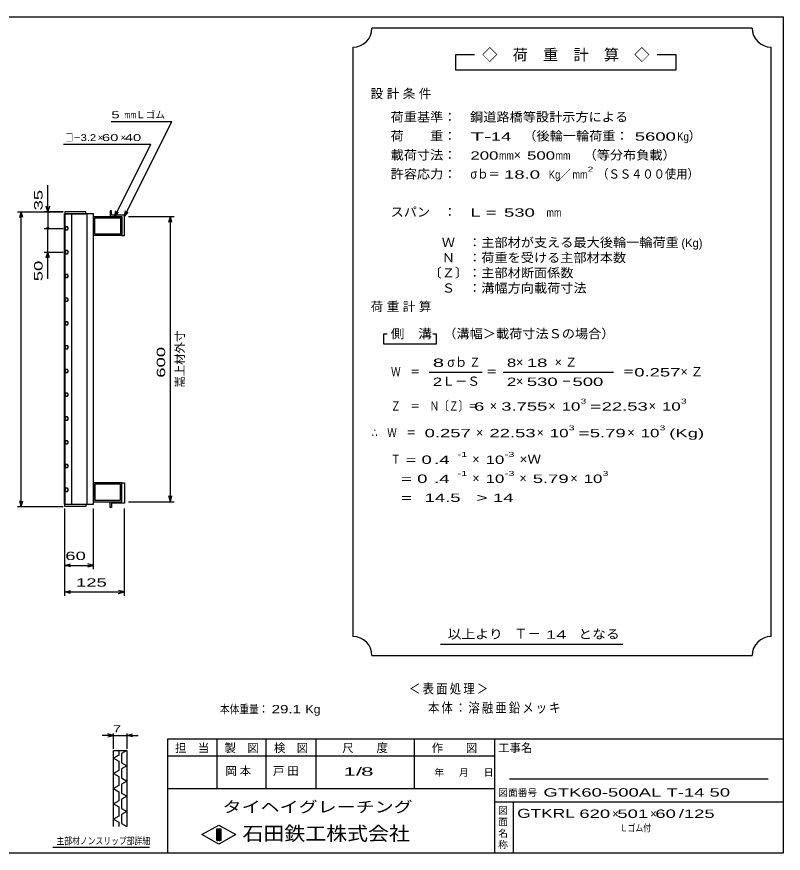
# Model space of a CAD drawing. Units: millimetres, scale not verified. Extents: x -1456 to 1385, y -1026 to 843.
# Drawn here: x -228 to 1385, y -917 to 843 of the extents above; entities that cross this region are included whole.
import ezdxf
from ezdxf.enums import TextEntityAlignment as Align

# ---------------------------------------------------------------- set-up
doc = ezdxf.new("R2010")
doc.units = ezdxf.units.MM
doc.header["$LTSCALE"] = 8
for name, color, linetype, lineweight in [('0_2', 150, 'Continuous', 25), ('16', 3, 'Continuous', 25), ('22', 4, 'Continuous', 25), ('24', 2, 'Continuous', 25), ('32', 4, 'Continuous', 25)]:
    doc.layers.add(name, color=color, linetype=linetype, lineweight=lineweight)
doc.styles.add('ベクトル', font='')
doc.styles.get('ベクトル').set_extended_font_data('ベクトル')

msp = doc.modelspace()

# ---------------------------------------------------------------- linework, layer by layer
at = {"layer": '0_2'}
for p, q in [((-1383.2, 842.8), (1384.8, 842.8)), ((1384.8, 842.8), (1384.8, -917.2)), ((1384.8, -677.2), (88.8, -677.2)), ((88.8, -677.2), (88.8, -917.2)), ((192.8, -677.2), (192.8, -781.2)), ((296.8, -781.2), (296.8, -677.2)), ((400.8, -677.2), (400.8, -781.2)), ((608.8, -781.2), (608.8, -677.2)), ((776.8, -677.2), (776.8, -917.2)), ((776.8, -713.2), (88.8, -713.2)), ((1352.8, -761.2), (808.8, -761.2)), ((88.8, -781.2), (776.8, -781.2)), ((776.8, -809.2), (1384.8, -809.2)), ((816.8, -917.2), (816.8, -809.2)), ((160.8, -878), (196.8, -858)), ((196.8, -858), (232.8, -878)), ((196.8, -898), (160.8, -878)), ((192.8, -866), (200.8, -866)), ((192.8, -890), (192.8, -866)), ((192.8, -866), (194.4, -866)), ((194.4, -866), (194.4, -890)), ((196, -890), (196, -866)), ((196, -866), (197.6, -866)), ((232.8, -878), (196.8, -898)), ((197.6, -866), (197.6, -890)), ((199.2, -890), (199.2, -866)), ((199.2, -866), (200.8, -866)), ((200.8, -866), (200.8, -890)), ((200.8, -866), (200.8, -890)), ((200.8, -890), (192.8, -890)), ((194.4, -890), (196, -890)), ((197.6, -890), (199.2, -890)), ((1384.8, -917.2), (-1383.2, -917.2))]:
    msp.add_line(p, q, dxfattribs=at)
at = {"layer": '16'}
for p, q in [((-127.7, -183), (-127.7, 428)), ((-127.7, 428), (-127, 428)), ((-83, 432.5), (-127, 432.5)), ((-127, 432.5), (-127, 428)), ((-127, 428), (-83, 428)), ((-127, 428), (-127, -183)), ((-67, 428), (-127, 428)), ((-113.5, 428), (-113.5, -183)), ((-83, 428), (-83, 432.5)), ((-80.5, -183), (-80.5, 428)), ((-67, -183), (-67, 428)), ((-67, 422.5), (-7, 422.5)), ((-67, 382.5), (-67, 422.5)), ((-29, 434.5), (-32, 434.5)), ((-32, 434.5), (-32, 422.5)), ((-32, 422.5), (-7, 422.5)), ((-29, 425.5), (-29, 434.5)), ((-2, 425.5), (-29, 425.5)), ((-7, 422.5), (-7, 382.5)), ((-7, 422.5), (-7, 382.5)), ((-2, 382.5), (-2, 425.5)), ((-64, 419.5), (-10, 419.5)), ((-64, 385.5), (-64, 419.5)), ((-10, 419.5), (-10, 385.5)), ((-125.146, 400.735), (-127, 397.475)), ((-127, 397.475), (-125.104, 394.24)), ((-121.396, 400.76), (-125.146, 400.735)), ((-125.104, 394.24), (-121.354, 394.265)), ((-119.5, 397.5), (-121.396, 400.76)), ((-121.354, 394.265), (-119.5, 397.525)), ((-7, 382.5), (-67, 382.5)), ((-10, 385.5), (-64, 385.5)), ((-7, 382.5), (-2, 382.5)), ((-125.146, 350.735), (-127, 347.475)), ((-127, 347.475), (-125.104, 344.24)), ((-121.396, 350.76), (-125.146, 350.735)), ((-125.104, 344.24), (-121.354, 344.265)), ((-119.5, 347.5), (-121.396, 350.76)), ((-121.354, 344.265), (-119.5, 347.525)), ((-125.146, 300.735), (-127, 297.475)), ((-121.396, 300.76), (-125.146, 300.735)), ((-119.5, 297.5), (-121.396, 300.76)), ((-127, 297.475), (-125.104, 294.24)), ((-125.104, 294.24), (-121.354, 294.265)), ((-121.354, 294.265), (-119.5, 297.525)), ((-125.146, 250.735), (-127, 247.475)), ((-127, 247.475), (-125.104, 244.24)), ((-121.396, 250.76), (-125.146, 250.735)), ((-119.5, 247.5), (-121.396, 250.76)), ((-121.354, 244.265), (-119.5, 247.525)), ((-125.104, 244.24), (-121.354, 244.265)), ((-125.146, 200.735), (-127, 197.475)), ((-127, 197.475), (-125.104, 194.24)), ((-121.396, 200.76), (-125.146, 200.735)), ((-125.104, 194.24), (-121.354, 194.265)), ((-119.5, 197.5), (-121.396, 200.76)), ((-121.354, 194.265), (-119.5, 197.525)), ((-125.146, 150.735), (-127, 147.475)), ((-127, 147.475), (-125.104, 144.24)), ((-121.396, 150.76), (-125.146, 150.735)), ((-125.104, 144.24), (-121.354, 144.265)), ((-119.5, 147.5), (-121.396, 150.76)), ((-121.354, 144.265), (-119.5, 147.525)), ((-125.146, 100.735), (-127, 97.475)), ((-127, 97.475), (-125.104, 94.24)), ((-121.396, 100.76), (-125.146, 100.735)), ((-125.104, 94.24), (-121.354, 94.265)), ((-119.5, 97.5), (-121.396, 100.76)), ((-121.354, 94.265), (-119.5, 97.525)), ((-125.146, 50.735), (-127, 47.475)), ((-127, 47.475), (-125.104, 44.24)), ((-121.396, 50.76), (-125.146, 50.735)), ((-125.104, 44.24), (-121.354, 44.265)), ((-119.5, 47.5), (-121.396, 50.76)), ((-121.354, 44.265), (-119.5, 47.525)), ((-125.146, 0.735), (-127, -2.525)), ((-121.396, 0.76), (-125.146, 0.735)), ((-119.5, -2.5), (-121.396, 0.76)), ((-127, -2.525), (-125.104, -5.76)), ((-125.104, -5.76), (-121.354, -5.735)), ((-121.354, -5.735), (-119.5, -2.475)), ((-125.146, -49.265), (-127, -52.525)), ((-127, -52.525), (-125.104, -55.76)), ((-121.396, -49.24), (-125.146, -49.265)), ((-119.5, -52.5), (-121.396, -49.24)), ((-121.354, -55.735), (-119.5, -52.475)), ((-125.104, -55.76), (-121.354, -55.735)), ((-125.146, -99.265), (-127, -102.525)), ((-127, -102.525), (-125.104, -105.76)), ((-121.396, -99.24), (-125.146, -99.265)), ((-119.5, -102.5), (-121.396, -99.24)), ((-121.354, -105.735), (-119.5, -102.475)), ((-125.104, -105.76), (-121.354, -105.735)), ((-7, -137.5), (-67, -137.5)), ((-67, -137.5), (-67, -177.5)), ((-10, -140.5), (-64, -140.5)), ((-64, -140.5), (-64, -174.5)), ((-10, -174.5), (-10, -140.5)), ((-7, -177.5), (-7, -137.5)), ((-7, -137.5), (-2, -137.5)), ((-7, -177.5), (-7, -137.5)), ((-2, -137.5), (-2, -180.5)), ((-125.146, -149.265), (-127, -152.525)), ((-127, -152.525), (-125.104, -155.76)), ((-121.396, -149.24), (-125.146, -149.265)), ((-125.104, -155.76), (-121.354, -155.735)), ((-119.5, -152.5), (-121.396, -149.24)), ((-121.354, -155.735), (-119.5, -152.475)), ((-64, -174.5), (-10, -174.5)), ((-127, -183), (-127.7, -183)), ((-127, -183), (-83, -183)), ((-127, -187.5), (-127, -183)), ((-127, -183), (-67, -183)), ((-83, -187.5), (-127, -187.5)), ((-83, -183), (-83, -187.5)), ((-67, -177.5), (-7, -177.5)), ((-32, -189.5), (-32, -177.5)), ((-32, -177.5), (-7, -177.5)), ((-29, -189.5), (-32, -189.5)), ((-2, -180.5), (-29, -180.5)), ((-29, -180.5), (-29, -189.5))]:
    msp.add_line(p, q, dxfattribs=at)
at = {"layer": '22'}
for p, q in [((-30, 622.5), (98, 622.5)), ((-2, 422.5), (98, 622.5)), ((-130, 574.5), (54, 574.5)), ((-22, 422.5), (54, 574.5)), ((-163, 432.5), (-163, 488.5)), ((-163, 432.5), (-166.2, 444.5)), ((-159.8, 444.5), (-163, 432.5)), ((-227, 432.5), (-131, 432.5)), ((-222.2, 420.5), (-219, 432.5)), ((-215.8, 420.5), (-219, 432.5)), ((-219, -187.5), (-219, 432.5)), ((-131, 432.5), (-171, 432.5)), ((-163, 432.5), (-163, 397.5)), ((-22, 422.5), (-19.6, 434.18)), ((-22, 422.5), (-14, 431.3)), ((-2, 422.5), (0.4, 434.18)), ((-2, 422.5), (6, 431.3)), ((7, 422.5), (103, 422.5)), ((91.8, 410.5), (95, 422.5)), ((98.2, 410.5), (95, 422.5)), ((95, -177.5), (95, 422.5)), ((-171, 397.5), (-131, 397.5)), ((-163, 347.5), (-163, 397.5)), ((-171, 347.5), (-131, 347.5)), ((-166.2, 335.5), (-163, 347.5)), ((-159.8, 335.5), (-163, 347.5)), ((-163, 291.5), (-163, 347.5)), ((-219, -187.5), (-222.2, -175.5)), ((-219, -187.5), (-215.8, -175.5)), ((95, -177.5), (91.8, -165.5)), ((95, -177.5), (98.2, -165.5)), ((-227, -187.5), (-131, -187.5)), ((-127, -319.5), (-127, -191.5)), ((-127, -375.5), (-127, -191.5)), ((-67, -319.5), (-67, -191.5)), ((-2, -375.5), (-2, -191.5)), ((7, -177.5), (103, -177.5)), ((-127, -311.5), (-115, -308.3)), ((-115, -314.7), (-127, -311.5)), ((-127, -311.5), (-67, -311.5)), ((-67, -311.5), (-79, -308.3)), ((-79, -314.7), (-67, -311.5)), ((-127, -367.5), (-115, -364.3)), ((-115, -370.7), (-127, -367.5)), ((-127, -367.5), (-2, -367.5)), ((-2, -367.5), (-14, -364.3)), ((-14, -370.7), (-2, -367.5))]:
    msp.add_line(p, q, dxfattribs=at)
msp.add_circle((-163, 397.5), 2.4, dxfattribs=at)
at = {"layer": '24', "color": 4}
for p, q in [((1319.2, 818.8), (519.2, 818.8)), ((479.2, 778.8), (479.2, -461.2)), ((1359.2, -461.2), (1359.2, 778.8)), ((735.2, 762.8), (695.2, 762.8)), ((695.2, 762.8), (695.2, 730.8)), ((1159.2, 762.8), (1119.2, 762.8)), ((1159.2, 730.8), (1159.2, 762.8)), ((695.2, 730.8), (1159.2, 730.8)), ((551.2, 174.8), (543.2, 174.8)), ((543.2, 174.8), (543.2, 154.8)), ((655.2, 174.8), (647.2, 174.8)), ((655.2, 154.8), (655.2, 174.8)), ((543.2, 154.8), (655.2, 154.8)), ((639.2, 94.8), (751.2, 94.8)), ((795.2, 94.8), (1027.2, 94.8)), ((663.2, -477.2), (1047.2, -477.2)), ((519.2, -501.2), (1319.2, -501.2))]:
    msp.add_line(p, q, dxfattribs=at)
for centre, start, end in [((479.2, 818.8), 270, 0), ((1359.2, 818.8), 180, 270), ((479.2, -501.2), 0, 90), ((1359.2, -501.2), 90, 180)]:
    msp.add_arc(centre, 40, start, end, dxfattribs=at)
at = {"layer": '32'}
for p, q in [((-24.8, -669.2), (-36.8, -666)), ((-24.8, -697.2), (-24.8, -665.2)), ((3.2, -665.2), (3.2, -697.2)), ((3.2, -669.2), (15.2, -666)), ((-24.8, -669.2), (-48.8, -669.2)), ((-36.8, -672.4), (-24.8, -669.2)), ((-24.8, -669.2), (3.2, -669.2)), ((15.2, -672.4), (3.2, -669.2)), ((3.2, -669.2), (27.2, -669.2)), ((-24.8, -701.2), (3.2, -701.2)), ((-24.8, -861.2), (-24.8, -701.2)), ((-13.6, -701.2), (-13.6, -710.8)), ((3.2, -701.2), (-8, -707.6)), ((3.2, -701.2), (3.2, -861.2)), ((-13.6, -710.8), (-24.8, -717.2)), ((-24.8, -717.2), (-13.6, -723.6)), ((-8, -707.6), (-8, -726.8)), ((-13.6, -723.6), (-13.6, -742.8)), ((-8, -726.8), (3.2, -733.2)), ((3.2, -733.2), (-8, -739.6)), ((-13.6, -742.8), (-24.8, -749.2)), ((-24.8, -749.2), (-13.6, -755.6)), ((-13.6, -755.6), (-13.6, -774.8)), ((-8, -739.6), (-8, -758.8)), ((-8, -758.8), (3.2, -765.2)), ((3.2, -765.2), (-8, -771.6)), ((-8, -771.6), (-8, -790.8)), ((-13.6, -774.8), (-24.8, -781.2)), ((-24.8, -781.2), (-13.6, -787.6)), ((-13.6, -787.6), (-13.6, -806.8)), ((-8, -790.8), (3.2, -797.2)), ((-13.6, -806.8), (-24.8, -813.2)), ((3.2, -797.2), (-8, -803.6)), ((-8, -803.6), (-8, -822.8)), ((-24.8, -813.2), (-13.6, -819.6)), ((-13.6, -819.6), (-13.6, -838.8)), ((-8, -822.8), (3.2, -829.2)), ((-13.6, -838.8), (-24.8, -845.2)), ((3.2, -829.2), (-8, -835.6)), ((-8, -835.6), (-8, -854.8)), ((-24.8, -845.2), (-13.6, -851.6)), ((-13.6, -851.6), (-13.6, -861.2)), ((-8, -854.8), (3.2, -861.2)), ((51.2, -905.2), (-152.8, -905.2))]:
    msp.add_line(p, q, dxfattribs=at)

# ---------------------------------------------------------------- texts
at = {"layer": '0_2', "style": 'ベクトル'}
for s, height, p in [('担\u3000当', 17.6, (104.8, -695.6)), ('製\u3000図', 17.6, (208.8, -695.6)), ('検\u3000図', 17.6, (312.8, -695.6)), ('尺\u3000\u3000度', 17.6, (456.8, -695.6)), ('作\u3000\u3000図', 17.6, (644.8, -695.6)), ('工事名', 17.6, (784.8, -695.6)), ('年', 14.66, (650.4, -747.2)), ('月', 14.66, (702.4, -747.2)), ('日', 14.66, (754.4, -747.2)), ('図面番号', 14.66, (784.8, -789.6)), ('図', 14.66, (784.8, -827.2)), ('面', 14.66, (784.8, -851.2)), ('名', 14.66, (784.8, -875.2)), ('称', 14.66, (784.8, -899.2))]:
    msp.add_text(s, height=height, dxfattribs=at).set_placement(p, align=Align.MIDDLE_LEFT)
at = {"layer": '0_2', "color": 222, "style": 'ベクトル'}
for s, height, width, p in [('タイヘイグレーチング', 23.46, 1.25, (204.8, -819.6)), ('石田鉄工株式会社', 29.33, 1.1, (246.8, -875.6))]:
    msp.add_text(s, height=height, dxfattribs=dict(at, width=width)).set_placement(p, align=Align.MIDDLE_LEFT)
at = {"layer": '22', "color": 2, "style": 'ベクトル'}
for s, height, width, p in [(' 5 ', 14.66, 1.6, (-38, 636.5)), ('mm', 14.66, 0.75, (-2, 636.5)), ('□－', 14.66, 0.8, (-126, 588.5)), ('3.2', 14.66, 1.2, (-94, 588.5)), (' 60 ', 14.66, 1.6, (-58, 588.5)), (' 40 ', 14.66, 1.6, (-10, 588.5)), (' 60 ', 17.6, 1.65, (-137, -291.5)), (' 125 ', 17.6, 1.65, (-114.5, -347.5)), ('本体重量：', 17.6, 0.85, (199.2, -614)), (' 29.1', 17.6, 1.35, (299.2, -614)), ('Kg', 17.6, 1.1, (379.2, -614)), ('1/', 17.6, 2, (459.2, -745.2)), (' 8 ', 17.6, 2, (483.2, -745.2)), ('GTK60-500AL T-14 50           ', 17.6, 1.65, (880, -789.2)), ('GTKRL', 18.77, 1.45, (824.8, -833.2)), (' 620 ', 17.6, 1.65, (944.8, -834)), (' 501 ', 17.6, 1.65, (1024.8, -834)), (' 60 ', 17.6, 1.65, (1104.8, -834)), ('/', 17.6, 1.65, (1164.8, -834)), (' 125 ', 17.6, 1.65, (1164.8, -834)), ('Ｌゴム付', 14.66, 0.8, (1040.8, -864))]:
    msp.add_text(s, height=height, dxfattribs=dict(at, width=width)).set_placement(p, align=Align.MIDDLE_LEFT)
for s, height, p in [('Ｌゴム', 14.66, (22, 636.5)), ('×', 14.66, (-58, 588.5)), ('×', 14.66, (-10, 588.5)), ('×', 17.6, (1024.8, -834)), ('×', 17.6, (1104.8, -834))]:
    msp.add_text(s, height=height, dxfattribs=at).set_placement(p, align=Align.MIDDLE_LEFT)
at = {"layer": '22', "color": 2, "style": 'ベクトル', "width": 1.65}
for s, p in [(' 35 ', (-183, 424.5)), (' 50 ', (-183, 275.5)), (' 600', (75, 72.5))]:
    msp.add_text(s, height=17.6, rotation=90, dxfattribs=at).set_placement(p, align=Align.MIDDLE_LEFT)
at = {"layer": '22', "color": 2, "style": 'ベクトル'}
msp.add_text('嵩上材外寸', height=17.6, rotation=90, dxfattribs=at).set_placement((115, 62.5), align=Align.MIDDLE_LEFT)
at = {"layer": '22', "color": 2, "attachment_point": 4, "style": 'ベクトル'}
for s, insert, char_height in [('\\T1.2;\\W0.85;＜表面処理＞', (597.2, -572), 20.53), ('\\T1.19;\\W0.85;本体：溶融亜鉛メッキ', (637.2, -612), 20.53), ('\\T1.25;岡本\u3000', (210.8, -745.2), 17.6), ('\\T1.25;戸田\u3000', (310.8, -745.2), 17.6)]:
    msp.add_mtext(s, dxfattribs=dict(at, insert=insert, char_height=char_height))
at = {"layer": '24', "style": 'ベクトル'}
for s, height, p in [('◇\u3000荷\u3000重\u3000計\u3000算\u3000◇', 23.46, (751.2, 762.8)), ('）', 19.35, (1185.6, 592)), ('×', 19.35, (817.6, 552)), ('／', 17.6, (913.2, 510.8)), ('(Kg)', 17.6, (1170.4, 366.8)), ('σｂ', 19.35, (677.6, 116)), ('×', 19.35, (822.4, 116)), ('Ｌ－Ｓ', 19.35, (667.2, 76)), ('×', 19.35, (822.4, 76)), ('×', 19.35, (767.2, 24)), ('×', 19.35, (890.4, 24)), ('×', 19.35, (1101.6, 24)), ('×', 19.35, (738.4, -32)), ('×', 19.35, (865.6, -32)), ('×', 19.35, (1056.8, -32)), ('×', 19.35, (730.4, -88)), ('×', 19.35, (730.4, -128)), ('×', 19.35, (829.6, -128)), ('×', 19.35, (936.8, -128)), ('Ｔ－', 20.53, (818.4, -455.2))]:
    msp.add_text(s, height=height, dxfattribs=at).set_placement(p, align=Align.MIDDLE_LEFT)
for s, height, width, p in [('荷重基準：\u3000', 19.35, 1.05, (558.4, 632)), ('鋼道路橋等設計示方による', 19.35, 1.05, (725.6, 632)), ('荷\u3000\u3000重：\u3000', 19.35, 1.05, (558.4, 592)), ('T-', 17.6, 2, (726.4, 590.8)), (' 14 ', 17.6, 1.65, (758.4, 590.8)), ('（後輪一輪荷重：', 19.35, 1.05, (837.6, 592)), (' 5600', 17.6, 1.65, (1061.6, 590.8)), ('Kg', 17.6, 0.85, (1161.6, 590.8)), ('載荷寸法：\u3000', 19.35, 1.05, (558.4, 552)), ('\u3000（等分布負載）', 19.35, 1.05, (936.8, 552)), ('200', 17.6, 1.5, (726.4, 550.8)), ('mm', 17.6, 0.8, (786.4, 550.8)), ('500', 17.6, 1.5, (845.6, 550.8)), ('mm', 17.6, 0.8, (905.6, 550.8)), ('許容応力：\u3000', 19.35, 1.05, (558.4, 512)), ('σｂ＝', 19.35, 0.9, (726.4, 512)), (' 18.0', 17.6, 1.65, (786.4, 510.8)), ('Kg', 17.6, 0.85, (891.2, 510.8)), ('mm', 17.6, 0.8, (941.2, 510.8)), ('2', 10.56, 1.5, (973.2, 522)), ('（ＳＳ４００使用）', 19.35, 0.9, (993.2, 512)), ('スパン\u3000：\u3000', 19.35, 1.05, (558.4, 432)), ('L =', 17.6, 1.65, (726.4, 430.8)), (' 530 ', 17.6, 1.65, (786.4, 430.8)), ('mm', 17.6, 0.8, (886.4, 430.8)), ('\u3000Ｗ\u3000：主部材が支える最大後輪一輪荷重', 19.35, 1.05, (638.4, 368)), ('\u3000Ｎ\u3000：荷重を受ける主部材本数', 19.35, 1.05, (638.4, 336)), ('〔Ｚ〕：主部材断面係数', 19.35, 1.05, (638.4, 304)), ('\u3000Ｓ\u3000：溝幅方向載荷寸法', 19.35, 1.05, (638.4, 272)), ('側\u3000溝', 19.35, 1.1, (558.4, 176)), ('\u3000（溝幅＞載荷寸法Ｓの場合）', 19.35, 1.05, (641.6, 176)), ('8', 17.6, 1.8, (647.2, 114.8)), ('Ｚ', 19.35, 0.9, (724, 116)), ('8', 17.6, 1.5, (803.2, 114.8)), (' 18 ', 17.6, 1.65, (834.4, 114.8)), ('Ｗ\u3000＝', 19.35, 0.75, (559.2, 96)), ('＝', 19.35, 0.9, (759.2, 96)), ('＝', 19.35, 0.9, (1047.2, 96)), ('0.257', 17.6, 1.65, (1071.2, 94.8)), ('2', 17.6, 1.5, (647.2, 74.8)), ('2', 17.6, 1.5, (803.2, 74.8)), (' 530 ', 17.6, 1.65, (834.4, 74.8)), ('－', 19.35, 0.75, (918.4, 76)), (' 500 ', 17.6, 1.65, (930.4, 74.8)), ('Ｚ\u3000＝\u3000Ｎ〔Ｚ〕＝', 19.35, 0.75, (559.2, 24)), ('3', 10.56, 1.5, (958.4, 34)), ('3', 10.56, 1.5, (1169.6, 34)), (' 6 ', 17.6, 1.65, (723.2, 22.8)), ('3.755', 17.6, 1.65, (791.2, 22.8)), ('10', 17.6, 1.5, (918.4, 22.8)), ('=', 17.6, 1.7, (978.4, 22.8)), ('22.53', 17.6, 1.65, (1002.4, 22.8)), ('10', 17.6, 1.5, (1129.6, 22.8)), ('3', 10.56, 1.5, (933.6, -22)), ('3', 10.56, 1.5, (1124.8, -22)), ('∴\u3000Ｗ\u3000＝', 19.35, 0.75, (519.2, -32)), (' 0.257', 17.6, 1.65, (619.2, -33.2)), ('22.53', 17.6, 1.65, (766.4, -33.2)), ('10', 17.6, 1.5, (893.6, -33.2)), ('=', 17.6, 1.7, (953.6, -33.2)), ('5.79', 17.6, 1.65, (977.6, -33.2)), ('10', 17.6, 1.5, (1084.8, -33.2)), ('(Kg)', 17.6, 1.65, (1144.8, -33.2)), ('Ｔ', 19.35, 0.75, (559.2, -88)), (' = 0', 17.6, 1.65, (579.2, -89.2)), (' .4 ', 17.6, 1.65, (639.2, -89.2)), ('-1', 10.56, 1.65, (699.2, -78)), ('10', 17.6, 1.5, (758.4, -89.2)), ('-3', 10.56, 1.65, (798.4, -78)), ('×Ｗ', 19.35, 1.1, (829.6, -88)), ('  = 0', 17.6, 1.65, (559.2, -129.2)), (' .4 ', 17.6, 1.65, (639.2, -129.2)), ('-1', 10.56, 1.65, (699.2, -118)), ('10', 17.6, 1.5, (758.4, -129.2)), ('-3', 10.56, 1.65, (798.4, -118)), ('5.79', 17.6, 1.65, (857.6, -129.2)), ('10', 17.6, 1.5, (964.8, -129.2)), ('3', 10.56, 1.5, (1004.8, -118)), ('  =', 17.6, 1.65, (559.2, -169.2)), (' 14.5', 17.6, 1.65, (619.2, -169.2)), ('>', 17.6, 1.7, (739.2, -169.2)), (' 14 ', 17.6, 1.65, (763.2, -169.2)), ('以上より\u3000', 19.35, 1.1, (678.4, -456)), (' 14 ', 17.6, 1.65, (874.4, -457.2)), ('となる', 19.35, 1.1, (953.6, -456))]:
    msp.add_text(s, height=height, dxfattribs=dict(at, width=width)).set_placement(p, align=Align.MIDDLE_LEFT)
at = {"layer": '24', "char_height": 19.35, "attachment_point": 4, "style": 'ベクトル'}
for s, insert in [('\\T1.28;設計条件', (516.4, 680)), ('\\T1.28;荷重計算', (516.4, 232)), ('\\T1.42;×Ｚ', (903.6, 116)), ('\\T1.42;×Ｚ', (1168.4, 96))]:
    msp.add_mtext(s, dxfattribs=dict(at, insert=insert))
at = {"layer": '32', "color": 2, "style": 'ベクトル'}
for s, width, p in [(' 7 ', 1.6, (-34.8, -655.2)), ('主部材ノンスリップ部詳細', 0.8, (-144.8, -891.2))]:
    msp.add_text(s, height=14.66, dxfattribs=dict(at, width=width)).set_placement(p, align=Align.MIDDLE_LEFT)

doc.saveas('drawing.dxf')
